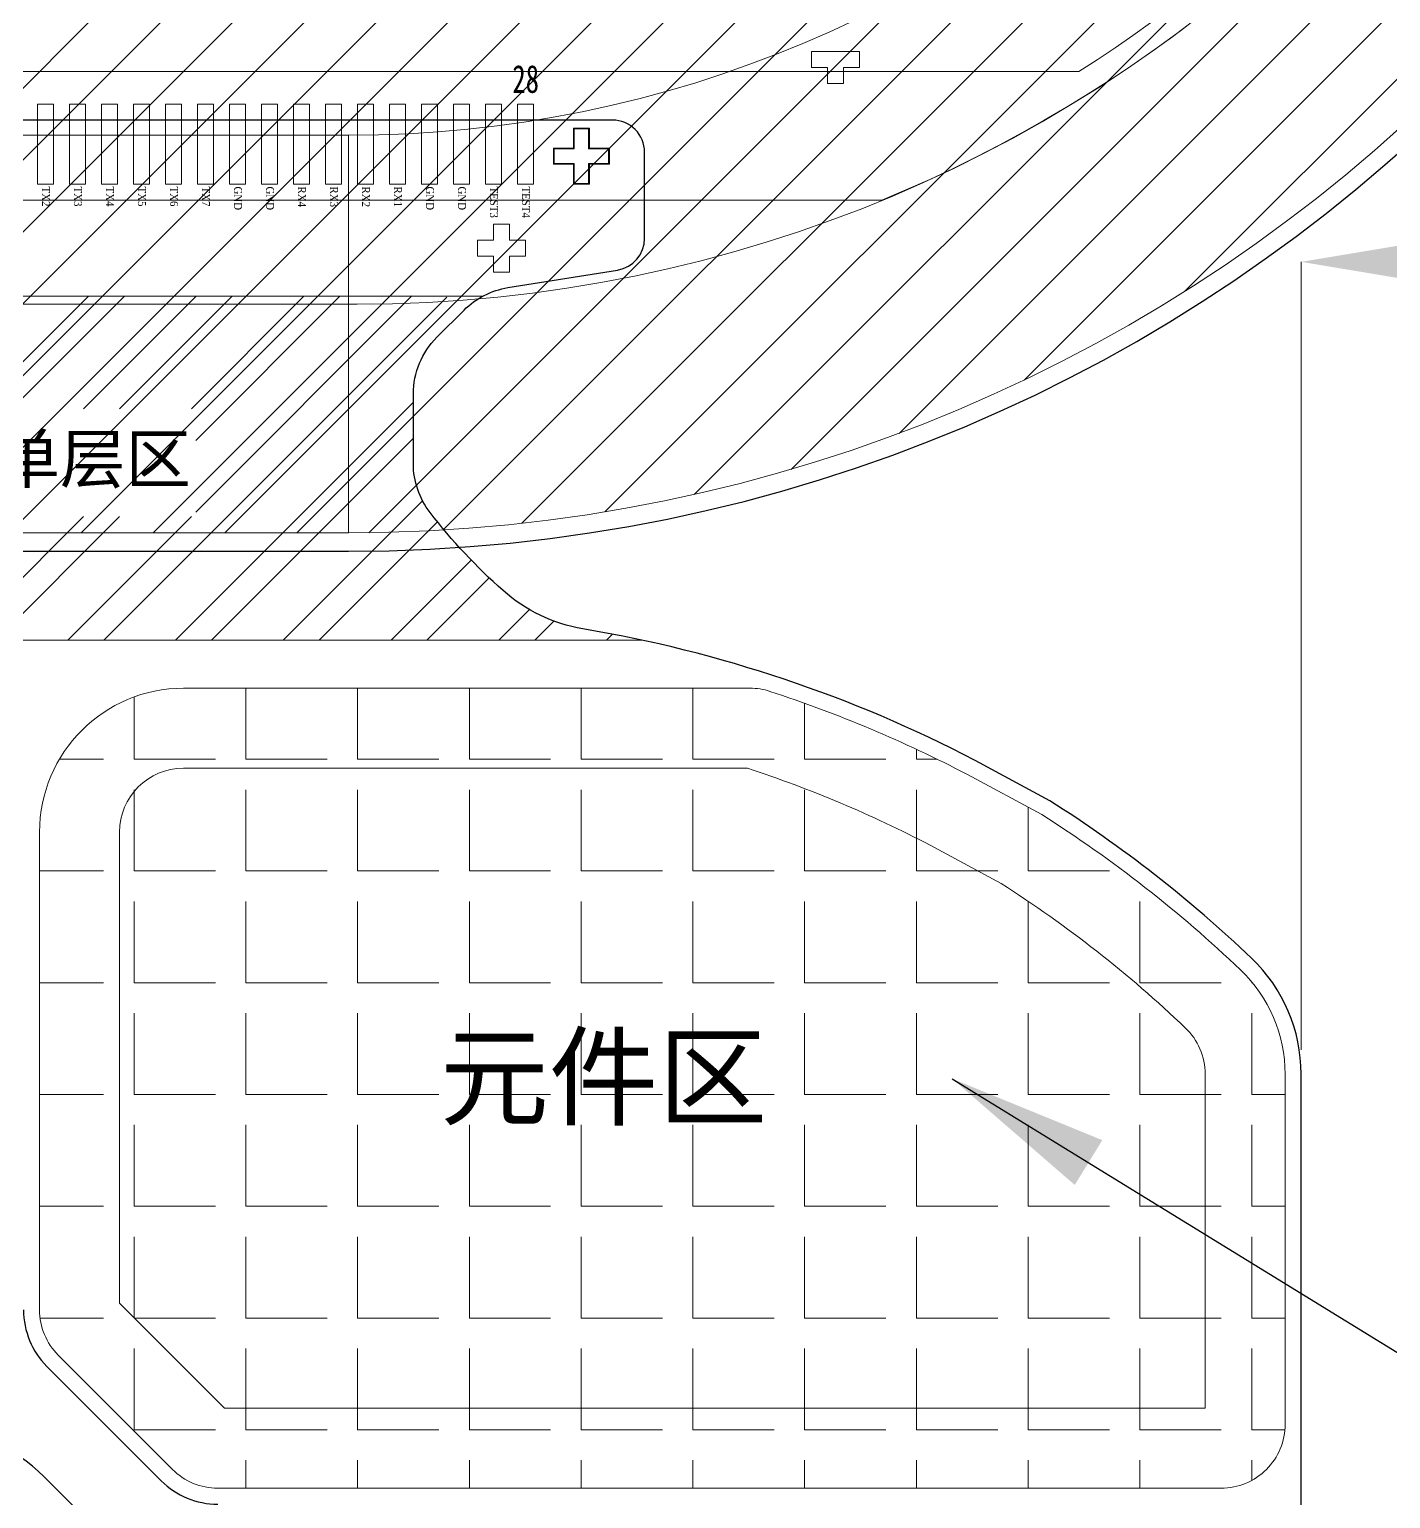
# Model space of a CAD drawing. Header units: millimetres. Extents: x 1845 to 2650, y -178 to 579.
# Drawn here: x 2460.23 to 2468.73, y 275.9 to 285.09 of the extents above; entities that cross this region are included whole.
import ezdxf
from ezdxf.lldxf.tags import DXFTag

# ---------------------------------------------------------------- set-up
doc = ezdxf.new("R2010")
doc.units = ezdxf.units.MM
doc.layers.get('0').update_dxf_attribs({"lineweight": 5})
doc.layers.get('Defpoints').update_dxf_attribs({"lineweight": 5})
doc.layers.add('BHM', color=201, linetype='Continuous')
for name, color, linetype, lineweight in [('CG', 6, 'Continuous', 5), ('DIM', 3, 'Continuous', 5), ('ITO', 2, 'Continuous', 5), ('MFPC', 50, 'Continuous', 5), ('POL', 202, 'Continuous', 5), ('TFPC', 50, 'Continuous', 5)]:
    doc.layers.add(name, color=color, linetype=linetype, lineweight=lineweight)
doc.styles.add('GB2312', font='', dxfattribs={"width": 0.7})
doc.styles.add('RD', font='ROMAND.shx', dxfattribs={"width": 0.8})
doc.styles.get("Standard").update_dxf_attribs({"font": 'txt', "bigfont": 'gbcbig.shx'})
doc.styles.add('STYLE1', font='', dxfattribs={"width": 0.9})
doc.styles.add('汉字', font='')
doc.styles.get('GB2312').set_extended_font_data('NSimSun')
doc.styles.get('STYLE1').set_extended_font_data('SimSun')
doc.styles.get('汉字').set_extended_font_data('SimSun')
tags = doc.linetypes.add('CENTER', pattern=[0.6, 0.375, -0.075, 0.075, -0.075]).pattern_tags.tags
tags[10:11] = [DXFTag(74, 4), DXFTag(75, 0), DXFTag(340, '0'), DXFTag(46, 1.0), DXFTag(50, 0.0), DXFTag(44, 0.0), DXFTag(45, 0.0)]
tags[8:9] = [DXFTag(74, 4), DXFTag(75, 0), DXFTag(340, '0'), DXFTag(46, 1.0), DXFTag(50, 0.0), DXFTag(44, 0.0), DXFTag(45, 0.0)]
tags[6:7] = [DXFTag(74, 4), DXFTag(75, 0), DXFTag(340, '0'), DXFTag(46, 1.0), DXFTag(50, 0.0), DXFTag(44, 0.0), DXFTag(45, 0.0)]
tags[4:5] = [DXFTag(74, 4), DXFTag(75, 0), DXFTag(340, '0'), DXFTag(46, 1.0), DXFTag(50, 0.0), DXFTag(44, 0.0), DXFTag(45, 0.0)]
doc.dimstyles.new('DIM', dxfattribs={"dimtxt": 0.8, "dimasz": 0.8, "dimexe": 0, "dimexo": 0.5, "dimgap": 0.11, "dimtad": 0, "dimzin": 1, "dimdsep": 46, "dimtxsty": 'RD', "dimcen": 0, "dimclrd": 256, "dimclre": 256, "dimclrt": 256, "dimadec": 0, "dimazin": 0, "dimtm": 1e-09, "dimtfac": 1, "dimtofl": 0, "dimtmove": 0, "dimatfit": 3, "dimfxl": 1, "dimlwe": -1, "dimarcsym": 0})

# ---------------------------------------------------------------- blocks, each defined once
blk = doc.blocks.new('R196GRM-001-PNL-V01-A')
at = {"layer": 'ITO', "lineweight": 5}
for points in [[(1189.801412863271, 2.412864930444101), (1205.671412863271, 2.412864930444101, -0.414213562373095), (1214.271412863271, -6.187135069555865), (1214.271412863271, -30.19713506955591, -0.414213562373095), (1205.671412863271, -38.79713506955588), (1189.801412863271, -38.79713506955588, -0.414213562373095), (1181.201412863271, -30.19713506955591), (1181.201412863271, -6.187135069555865, -0.414213562373095)], [(1208.95127566528, -38.14713506955584, 0.3037319530113941), (1214.271412863271, -30.19713506955591), (1214.271412863271, -6.187135069555865, 0.414213562373095), (1205.671412863271, 2.412864930444158), (1189.801412863271, 2.412864930444158, 0.414213562373095), (1181.201412863271, -6.187135069555865), (1181.201412863271, -30.19713506955591, 0.3037319530113963), (1186.521550061262, -38.1471350695559)]]:
    blk.add_lwpolyline(points, format="xyb", close=True, dxfattribs=at)
at = {"layer": 'ITO', "linetype": 'Continuous', "ltscale": 0.2}
blk.add_lwpolyline([(1208.611412863271, -37.21713506955584), (1208.611412863271, -37.21713506955584), (1208.511412863272, -37.21713506955584), (1208.511412863272, -37.31713506955597), (1208.611412863271, -37.31713506955597), (1208.611412863271, -37.41713506955583), (1208.711412863271, -37.41713506955583), (1208.711412863271, -37.31713506955597), (1208.811412863271, -37.31713506955597), (1208.811412863271, -37.21713506955584), (1208.611412863271, -37.21713506955584), (1208.611412863271, -37.21713506955584)], dxfattribs=at)
at = {"layer": 'ITO'}
for points in [[(1203.672912861359, -37.54713506955582), (1203.672912861359, -38.04713506955588), (1203.772912861359, -38.04713506955588), (1203.772912861359, -37.54713506955582)], [(1203.87291286136, -37.54713506955582), (1203.87291286136, -38.04713506955588), (1203.972912861359, -38.04713506955588), (1203.972912861359, -37.54713506955582)], [(1204.072912861359, -37.54713506955582), (1204.072912861359, -38.04713506955588), (1204.172912861359, -38.04713506955588), (1204.172912861359, -37.54713506955582)], [(1204.272912861359, -37.54713506955582), (1204.272912861359, -38.04713506955588), (1204.37291286136, -38.04713506955588), (1204.37291286136, -37.54713506955582)], [(1204.472912861359, -37.54713506955582), (1204.472912861359, -38.04713506955588), (1204.572912861359, -38.04713506955588), (1204.572912861359, -37.54713506955582)], [(1204.672912861359, -37.54713506955582), (1204.672912861359, -38.04713506955588), (1204.77291286136, -38.04713506955588), (1204.77291286136, -37.54713506955582)], [(1205.272912861359, -37.54713506955582), (1205.272912861359, -38.04713506955588), (1205.37291286136, -38.04713506955588), (1205.37291286136, -37.54713506955582)], [(1205.472912861359, -37.54713506955582), (1205.472912861359, -38.04713506955588), (1205.57291286136, -38.04713506955588), (1205.57291286136, -37.54713506955582)], [(1205.672912861359, -37.54713506955582), (1205.672912861359, -38.04713506955588), (1205.772912861359, -38.04713506955588), (1205.772912861359, -37.54713506955582)], [(1205.87291286136, -37.54713506955582), (1205.87291286136, -38.04713506955588), (1205.972912861359, -38.04713506955588), (1205.972912861359, -37.54713506955582)], [(1207.12291286136, -37.92213506955588), (1207.24791286136, -37.92213506955588), (1207.24791286136, -37.82213506955586), (1207.12291286136, -37.82213506955586), (1207.12291286136, -37.69713506955586), (1207.022912861359, -37.69713506955586), (1207.022912861359, -37.82213506955586), (1206.897912861359, -37.82213506955586), (1206.897912861359, -37.92213506955588), (1207.022912861359, -37.92213506955588), (1207.022912861359, -38.04713506955588), (1207.12291286136, -38.04713506955588)], [(1207.117912861359, -37.91713506955588), (1207.242912861359, -37.91713506955588), (1207.242912861359, -37.82713506955585), (1207.117912861359, -37.82713506955585), (1207.117912861359, -37.70213506955585), (1207.027912861359, -37.70213506955585), (1207.027912861359, -37.82713506955585), (1206.902912861359, -37.82713506955585), (1206.902912861359, -37.91713506955588), (1207.027912861359, -37.91713506955588), (1207.027912861359, -38.04213506955588), (1207.117912861359, -38.04213506955588)]]:
    blk.add_lwpolyline(points, close=True, dxfattribs=at)
at = {"layer": 'ITO', "color": 6}
for points in [[(1204.87291286136, -37.54713506955582), (1204.87291286136, -38.04713506955588), (1204.972912861359, -38.04713506955588), (1204.972912861359, -37.54713506955582)], [(1205.07291286136, -37.54713506955582), (1205.07291286136, -38.04713506955588), (1205.172912861359, -38.04713506955588), (1205.172912861359, -37.54713506955582)], [(1206.07291286136, -37.54713506955582), (1206.07291286136, -38.04713506955588), (1206.172912861359, -38.04713506955588), (1206.172912861359, -37.54713506955582)], [(1206.272912861359, -37.54713506955582), (1206.272912861359, -38.04713506955588), (1206.37291286136, -38.04713506955588), (1206.37291286136, -37.54713506955582)]]:
    blk.add_lwpolyline(points, close=True, dxfattribs=at)
at = {"layer": 'ITO', "color": 3}
for points in [[(1206.472912861359, -37.54713506955582), (1206.472912861359, -38.04713506955588), (1206.57291286136, -38.04713506955588), (1206.57291286136, -37.54713506955582)], [(1206.672912861359, -37.54713506955582), (1206.672912861359, -38.04713506955588), (1206.772912861359, -38.04713506955588), (1206.772912861359, -37.54713506955582)]]:
    blk.add_lwpolyline(points, close=True, dxfattribs=at)
at = {"layer": 'ITO', "linetype": 'Continuous'}
blk.add_lwpolyline([(1206.522912861359, -38.49713506955541), (1206.522912861359, -38.59713506955543), (1206.62291286136, -38.59713506955543), (1206.62291286136, -38.49713506955541), (1206.722912861359, -38.49713506955541), (1206.722912861359, -38.39713506955545), (1206.62291286136, -38.39713506955545), (1206.62291286136, -38.29713506955542), (1206.522912861359, -38.29713506955542), (1206.522912861359, -38.39713506955545), (1206.422912861359, -38.39713506955545), (1206.422912861359, -38.49713506955541)], close=True, dxfattribs=at)
at = {"layer": 'ITO', "color": 1, "insert": (1206.642088924401, -37.30258711878176), "char_height": 0.174, "width": 0.2192842410468074, "attachment_point": 1, "style": 'GB2312'}
blk.add_mtext('28', dxfattribs=at)
at = {"layer": 'ITO', "color": 1, "linetype": 'Continuous', "char_height": 0.05, "width": 0.03802738029344255, "attachment_point": 4, "rotation": 270, "style": 'STYLE1'}
for s, insert in [('{\\fTimes New Roman|b0|i0|c186|p18;TX2}', (1203.726582237604, -38.06186482130849)), ('{\\fTimes New Roman|b0|i0|c186|p18;TX3}', (1203.926582237604, -38.06186482130849)), ('{\\fTimes New Roman|b0|i0|c186|p18;TX4}', (1204.126582237604, -38.06186482130849)), ('{\\fTimes New Roman|b0|i0|c186|p18;TX5}', (1204.326582237604, -38.06186482130849)), ('{\\fTimes New Roman|b0|i0|c186|p18;TX6}', (1204.526582237604, -38.06186482130849)), ('{\\fTimes New Roman|b0|i0|c186|p18;TX7}', (1204.726582237604, -38.06186482130849)), ('{\\fTimes New Roman|b0|i0|c186|p18;GND}', (1204.926582237604, -38.06186482130849)), ('{\\fTimes New Roman|b0|i0|c186|p18;GND}', (1205.126582237604, -38.06186482130849)), ('{\\fTimes New Roman|b0|i0|c186|p18;RX4}', (1205.326582237604, -38.06186482130849)), ('{\\fTimes New Roman|b0|i0|c186|p18;RX3}', (1205.526582237604, -38.06186482130849)), ('{\\fTimes New Roman|b0|i0|c186|p18;RX2}', (1205.726582237604, -38.06186482130849)), ('{\\fTimes New Roman|b0|i0|c186|p18;RX1}', (1205.926582237604, -38.06186482130849)), ('{\\fTimes New Roman|b0|i0|c186|p18;GND}', (1206.126582237604, -38.06186482130849)), ('{\\fTimes New Roman|b0|i0|c186|p18;GND}', (1206.326582237604, -38.06186482130849)), ('{\\fTimes New Roman|b0|i0|c186|p18;TEST3}', (1206.526582237604, -38.06186482130849)), ('{\\fTimes New Roman|b0|i0|c186|p18;TEST4}', (1206.726582237604, -38.06186482130849))]:
    blk.add_mtext(s, dxfattribs=dict(at, insert=insert))
blk = doc.blocks.new('R196GRM-001-PNLA-V01-A')
at = {"layer": 'POL', "lineweight": 5}
blk.add_lwpolyline([(1674.072420760671, -161.2425584548987, -0.2574009196024385), (1670.132889666451, -154.097058454899), (1670.132889666451, -130.087058454899, -0.4142135623730957), (1678.582889666451, -121.637058454899), (1694.452889666451, -121.637058454899, -0.4142135623730957), (1702.902889666451, -130.087058454899), (1702.902889666451, -154.097058454899, -0.257400919602459), (1698.96335857223, -161.242558454899), (1674.072420760671, -161.2425584548987)], format="xyb", close=True, dxfattribs=at)
at = {"layer": 'ITO', "linetype": 'CENTER', "lineweight": 5}
blk.add_blockref('R196GRM-001-PNL-V01-A', (488.7814768031803, -123.8999233853431), dxfattribs=at)
blk = doc.blocks.new('*D85')
at = {"layer": 'Defpoints', "color": 0, "lineweight": 5, "transparency": 16777216}
for p in [(2470.874274959451, 292.497184278338), (2470.874274959451, 283.6326870189291), (2468.174374962546, 278.2079945706946)]:
    blk.add_point(p, dxfattribs=at)
at = {"layer": 'DIM', "transparency": 16777216}
for p, q in [((2470.874274959451, 291.997184278338), (2470.874274959451, 283.6326870189291)), ((2468.174374962546, 278.7079945706946), (2468.174374962546, 283.6326870189291))]:
    blk.add_line(p, q, dxfattribs=at)
at = {"layer": 'DIM', "lineweight": -2, "transparency": 16777216}
for p, q in [((2468.974374962546, 283.6326870189291), (2470.074274959451, 283.6326870189291)), ((2470.874274959451, 283.6326870189291), (2471.67427495945, 283.6326870189291))]:
    blk.add_line(p, q, dxfattribs=at)
at = {"layer": 'DIM', "lineweight": 5, "transparency": 16777216}
for points in [[(2468.974374962546, 283.7660203522624), (2468.974374962546, 283.4993536855958), (2468.174374962546, 283.6326870189291)], [(2470.074274959451, 283.7660203522624), (2470.074274959451, 283.4993536855958), (2470.874274959451, 283.6326870189291)]]:
    blk.add_solid(points, dxfattribs=at)
at = {"layer": 'DIM', "lineweight": 5, "transparency": 16777216, "insert": (2474.469989245165, 283.6326870189291), "char_height": 1, "attachment_point": 5, "style": 'RD'}
blk.add_mtext('2.70±0.5', dxfattribs=at)
blk = doc.blocks.new('R196GRK-001-CVL-V01-A')
at = {"layer": 'CG', "linetype": 'Continuous'}
h = blk.add_hatch(dxfattribs=at)
h.set_pattern_fill('ANSI31', color=256, scale=0.1, style=0)
h.set_pattern_definition([(45, (0, 0), (-0.2245064030267288, 0.2245064030267289), [])])
edge = h.paths.add_edge_path(flags=16)
edge.add_line((2173.297682921985, 305.6313442750532), (2188.062682921985, 305.6313442750532))
edge.add_arc((2188.062682921985, 297.2313442750531), 8.400000000000034, 1.1368683772161603e-13, 90.00000000000318, ccw=False)
edge.add_line((2196.462682921985, 297.2313442750531), (2196.462682921985, 274.3283442750531))
edge.add_arc((2189.162682921985, 274.3283442750531), 7.300000000000182, 270, 360, ccw=False)
edge.add_line((2189.162682921985, 267.028344275053), (2172.197682921985, 267.0283442750531))
edge.add_arc((2172.197682921985, 274.3283442750531), 7.300000000000011, 180, 270, ccw=False)
edge.add_line((2164.897682921985, 274.3283442750531), (2164.897682921985, 297.2313442750531))
edge.add_arc((2173.297682921984, 297.2313442750531), 8.399999999999636, 89.99999999999687, 180, ccw=False)
edge = h.paths.add_edge_path()
edge.add_line((2163.00018292201, 298.014844275258), (2163.00018292201, 273.5448442748481))
edge.add_arc((2172.80018292192, 273.5448442748481), 9.799999999910142, 180, 269.9999999999973)
edge.add_line((2172.80018292192, 263.7448442749381), (2188.56018292205, 263.744844274938))
edge.add_arc((2188.56018292205, 273.5448442748481), 9.799999999910028, 270.0000000000026, 360)
edge.add_line((2198.36018292196, 273.5448442748481), (2198.36018292196, 298.014844275258))
edge.add_arc((2188.56018292205, 298.014844275258), 9.799999999910142, 0, 89.99999999999734)
edge.add_line((2188.56018292205, 307.8148442751681), (2172.80018292192, 307.8148442751681))
edge.add_arc((2172.80018292192, 298.0148442752581), 9.799999999909971, 90.00000000000266, 180.0000000000003)
at = {"lineweight": 5}
blk.add_line((2188.56018292205, 266.229844274938), (2188.56018292205, 263.744844274938), dxfattribs=at)
at = {"layer": 'CG', "color": 1, "linetype": 'Continuous'}
blk.add_lwpolyline([(2163.00018292201, 298.014844275258), (2163.00018292201, 273.5448442748481, 0.4142135623730883), (2172.80018292192, 263.7448442749381), (2188.56018292205, 263.744844274938, 0.4142135623730834), (2198.36018292196, 273.5448442748481), (2198.36018292196, 298.014844275258, 0.4142135623730835), (2188.56018292205, 307.8148442751681), (2172.80018292192, 307.8148442751681, 0.414213562373089)], format="xyb", close=True, dxfattribs=at)
at = {"layer": 'CG', "color": 0, "linetype": 'Continuous'}
blk.add_lwpolyline([(2195.86018292196, 298.029844275258, 0.4142135623730886), (2188.56018292205, 305.3298442751681), (2172.80018292192, 305.3298442751681, 0.4142135623731003), (2165.50018292201, 298.0298442752581), (2165.50018292201, 273.5298442748481, 0.4142135623730999), (2172.80018292192, 266.2298442749381), (2188.56018292205, 266.229844274938, 0.4142135623730887), (2195.86018292196, 273.5298442748481)], format="xyb", close=True, dxfattribs=at)

msp = doc.modelspace()

# ---------------------------------------------------------------- hatches: boundary and pattern name
at = {"lineweight": 5}
h = msp.add_hatch(dxfattribs=at)
h.set_pattern_fill('ANSI32', color=251, scale=0.05)
h.set_pattern_definition([(45, (503.6331663109042, 16.31634338525328), (-0.3367596045400933, 0.3367596045400933), []), (45, (503.8576728109043, 16.31634338525328), (-0.3367596045400933, 0.3367596045400933), [])])
edge = h.paths.add_edge_path()
edge.add_line((2462.772221566921, 283.1613457912221), (2462.942522287679, 283.3316465119809))
edge.add_arc((2463.296075678273, 282.9780931213885), 0.4999999999995619, 122.06836828553739, 135.0000000000967, ccw=False)
edge.add_arc((2462.473445755421, 275.2923327716301), 8.128585512986142, 86.06964517920181, 91.40403126427326)
edge.add_line((2462.274274959451, 283.4184778254647), (2458.307774956678, 283.4184778254647))
edge.add_arc((2458.333360918848, 283.3569470674722), 0.06663839463315856, 112.5787106255138, 185.6789141539198)
edge.add_arc((2458.015089532664, 282.9184778254804), 0.499999999999361, 44.99999999991712, 59.740307703974395, ccw=False)
edge.add_line((2458.368642923257, 283.2720312160727), (2458.479328348108, 283.1613457912224))
edge.add_arc((2458.125774957514, 282.8077924006295), 0.4999999999996021, -2.609112925711088e-11, 44.999999999981526, ccw=False)
edge.add_line((2458.625774957514, 282.8077924006293), (2458.625774957514, 281.5398883234177))
edge.add_arc((2459.125774957514, 281.5398883234178), 0.5, 180.0000000000065, 212.8758834969447)
edge.add_line((2458.705850748012, 281.2684778256941), (2464.054893252306, 281.2684778256941))
edge.add_arc((2462.303840297036, 273.1552876714307), 8.30000246574643, 77.82078709455214, 80.42704129104429)
edge.add_arc((2463.850462121581, 282.3257842116811), 1.000000000000634, 228.4042516904236, 260.4270412910624, ccw=False)
edge.add_arc((2465.564683323, 284.2568466227211), 3.582161180626032, 217.6930106297559, 228.4042516904116, ccw=False)
edge.add_arc((2463.125774957513, 282.3723192209257), 0.4999999999997546, 179.9999999999869, 217.693010629742, ccw=False)
edge.add_line((2462.625774957514, 282.3723192209258), (2462.625774957514, 282.8077924006288))
edge.add_arc((2463.125774957514, 282.8077924006288), 0.5, 135.0000000000092, 180, ccw=False)
h.paths.add_polyline_path([(2459.925361855926, 282.0413170605315), (2461.265290842369, 282.0413170605315), (2461.265290842369, 282.7148160921648), (2459.925361855926, 282.7148160921648)], flags=16)
h = msp.add_hatch(dxfattribs=at)
h.set_pattern_fill('ANGLE', color=32, scale=0.1)
h.set_pattern_definition([(0, (611.9501765400603, 406.9526365082941), (0, 0.6985000000000001), [0.508, -0.1905]), (90, (611.9501765400603, 406.9526365082941), (-0.6985000000000001, 4.277078946022132e-17), [0.508, -0.1905])])
edge = h.paths.add_edge_path()
edge.add_line((2460.406432245068, 276.7998486741322), (2461.120645807445, 276.0856351117553))
edge.add_arc((2461.403488519919, 276.36847782423), 0.4000000000000193, 225.0000000000115, 270)
edge.add_line((2461.403488519919, 275.9684778242299), (2467.674374962546, 275.9684778242299))
edge.add_arc((2467.674374962546, 276.36847782423), 0.4000000000000057, 270, 360)
edge.add_line((2468.074374962546, 276.36847782423), (2468.074374962546, 278.5565708568743))
edge.add_arc((2467.174374962546, 278.5565708568744), 0.900000000000091, 359.9999999999964, 406.358740991108)
edge.add_arc((2462.274374962656, 273.4184778253507), 7.999999999965367, 46.3587409916769, 57.66911624187232)
edge.add_line((2466.552838062907, 280.1782672820748), (2466.089494703891, 280.4291354255503))
edge.add_arc((2462.303840295192, 273.1552876722053), 8.200002465911178, 62.50539867088008, 71.8802701514982)
edge.add_arc((2464.729670094319, 280.5684778258642), 0.3999999999732384, 71.88027015698034, 90.00000000354999)
edge.add_line((2464.729670094294, 280.9684778258375), (2461.18927495747, 280.9684778255506))
edge.add_arc((2461.189274957543, 280.0684778255505), 0.9000000000000625, 90.00000000463201, 179.9999999999928)
edge.add_line((2460.289274957542, 280.0684778255506), (2460.289274957542, 277.0826913866069))
edge.add_arc((2460.689274957542, 277.0826913866071), 0.3999999999998636, 180.0000000000203, 225.0000000000403)

# ---------------------------------------------------------------- linework, layer by layer
at = {"color": 251, "lineweight": 5}
for p, q in [((2463.059302976267, 283.4184778254647), (2457.380774957613, 283.4184778254647)), ((2464.054893252306, 281.2684778256941), (2458.705850748012, 281.2684778256941))]:
    msp.add_line(p, q, dxfattribs=at)
at = {"color": 32, "lineweight": 5}
msp.add_lwpolyline([(2460.406432245068, 276.7998486741322), (2461.120645807445, 276.0856351117553, 0.19891236737959), (2461.403488519919, 275.9684778242299), (2467.674374962546, 275.9684778242299, 0.4142135623731659), (2468.074374962546, 276.36847782423), (2468.074374962546, 278.5565708568743, 0.2050829152409697), (2467.795501723105, 279.2078784242469, 0.04939092570952733), (2466.552838062907, 280.1782672820748), (2466.089494703891, 280.4291354255503, 0.04092842418743522), (2464.854071583104, 280.9486413032877, 0.07922738434267595), (2464.729670094294, 280.9684778258375), (2461.18927495747, 280.9684778255506, 0.4142135623493924), (2460.289274957542, 280.0684778255506), (2460.289274957542, 277.0826913866069, 0.1989123673797029)], format="xyb", close=True, dxfattribs=at)
at = {"lineweight": 5}
msp.add_lwpolyline([(2460.789274957542, 277.1241127428444), (2461.444909876157, 276.46847782423), (2467.574374962546, 276.4684778242299), (2467.574374962546, 278.5565708568743, 0.2050829152409437), (2467.450431300572, 278.8460408868177, 0.04883149814352842), (2466.299571038897, 279.7468106664156), (2465.85508872882, 279.9874668661149, 0.04028049596194731), (2464.713671773091, 280.4684778258363), (2461.18927495751, 280.4684778255506, 0.4142135623494327), (2460.789274957542, 280.0684778255506)], format="xyb", close=True, dxfattribs=at)
at = {"layer": 'BHM', "linetype": 'Continuous'}
msp.add_lwpolyline([(2446.459274959385, 326.124477825625, 0.4142135623730891), (2436.559274959476, 316.224477825715), (2436.559274959476, 291.724477825305, 0.4142135623730882), (2446.459274959385, 281.8244778253946), (2462.219274959516, 281.824477825395, 0.414213562373083), (2472.119274959425, 291.724477825305), (2472.119274959425, 310.224477825715, -0.414213562373095), (2473.119274959425, 311.224477825715), (2475.719274959426, 311.224477825715, 0.414213562373095), (2476.719274959426, 312.224477825715), (2476.719274959426, 315.224477825715, 0.414213562373095), (2475.719274959426, 316.224477825715), (2473.073306468486, 316.224477825715, -0.3875537320158202), (2472.077523761232, 317.1327347064481, 0.3875537320158002), (2462.219274959516, 326.1244778256251)], format="xyb", close=True, dxfattribs=at)
at = {"layer": 'MFPC', "linetype": 'Continuous', "lineweight": 25}
msp.add_lwpolyline([(2468.374374962546, 269.9315727610803), (2468.374374962546, 274.86847782423, 0.414213562373095), (2467.874374962546, 275.36847782423), (2461.403488519919, 275.36847782423, -0.1989123673796772), (2460.696381738732, 275.6613710430434), (2460.317566932988, 276.0401858487881, 0.1989123673796771), (2459.610460151801, 276.3330790676015), (2446.791679520907, 276.3330790676015, 0.1474383423831711), (2445.686389026366, 275.9999122694177), (2443.234084468002, 274.3737694045377, 0.2514207152849297), (2442.339374962544, 272.7069362027211), (2442.339374962546, 252.2624778253787, 0.4142135623730654)], format="xyb", dxfattribs=at)
at = {"layer": 'TFPC', "linetype": 'Continuous', "lineweight": 25}
for points in [[(2468.174374962546, 272.26847782551), (2468.174374962546, 278.5565708568743, 0.2050829152409731), (2467.864515807612, 279.2802459317327, 0.04949655023434935), (2466.603433820867, 280.2645898169547), (2466.136389400154, 280.5174618274523, 0.0783825784777148), (2463.684158743679, 281.3397095763213, -0.1406422385929582), (2463.186591401854, 281.577936855939, -0.04677066471252675), (2462.730125894637, 282.0666039628097, -0.1659659124488838), (2462.625774957514, 282.3723192209259), (2462.625774957514, 282.8077924006288, -0.1989123673796162), (2462.772221566921, 283.1613457912221), (2462.942522287679, 283.3316465119808, -0.1578500211533056), (2463.216828686789, 283.4717730929693), (2463.902473754009, 283.5818348980463, 0.368327245775775), (2464.070774957416, 283.7793068866792), (2464.070774957415, 284.3184778254799, 0.4142135623731782), (2463.870774957415, 284.5184778254797), (2457.380774957613, 284.5184778254795, 0.4142135623726789)], [(2460.189274957542, 277.0826913866069, 0.1989123673796384), (2460.335721566949, 276.7291379960136), (2461.049935129326, 276.0149244336367, 0.1989123673796735), (2461.403488519919, 275.86847782423)]]:
    msp.add_lwpolyline(points, format="xyb", dxfattribs=at)

# ---------------------------------------------------------------- block references
at = {"lineweight": 5}
msp.add_blockref('R196GRK-001-CVL-V01-A', (273.6590920374656, 18.19463355045701), dxfattribs=at)
at = {"layer": 'ITO', "lineweight": 5}
msp.add_blockref('R196GRM-001-PNLA-V01-A', (767.8213852929996, 446.0655362804091), dxfattribs=at)

# ---------------------------------------------------------------- texts
at = {"color": 251, "lineweight": 5, "insert": (2460.008108789431, 282.5526630902281), "char_height": 0.3, "width": 4.488881672884418, "attachment_point": 1, "style": '汉字'}
msp.add_mtext('{\\fMicrosoft YaHei|b0|i0|c134|p34;单层区}', dxfattribs=at)
at = {"insert": (2462.790496152863, 278.7888247286678), "char_height": 0.5, "width": 5.595789421373297, "attachment_point": 1}
msp.add_mtext('{\\fSimSun|b0|i0|c134|p2;元件区}', dxfattribs=at)

# ---------------------------------------------------------------- dimensions: what is measured, and where the dimension line sits
at = {"layer": 'DIM', "lineweight": 5}
dim = msp.add_linear_dim(base=(2470.874274959451, 283.6326870189291), p1=(2468.174374962546, 278.2079945706946), p2=(2470.874274959451, 292.497184278338), dimstyle='DIM', override={"dimtxt": 1, "dimtol": 1, "dimtp": 0.5, "dimtm": 0.5, "dimfxl": 0.8, "dimarcsym": 1}, dxfattribs=at)
dim.commit()
dim.dimension.update_dxf_attribs({"geometry": '*D85', "text_midpoint": (2474.469989245165, 283.6326870189291)})

# ---------------------------------------------------------------- leaders
msp.add_leader([(2465.993591050981, 278.5274806351651), (2469.318489857354, 276.4829518862582), (2478.671130352156, 276.4829518862582)], dimstyle='DIM', override={"dimasz": 1, "dimzin": 0}, dxfattribs=at)

doc.saveas('drawing.dxf')
